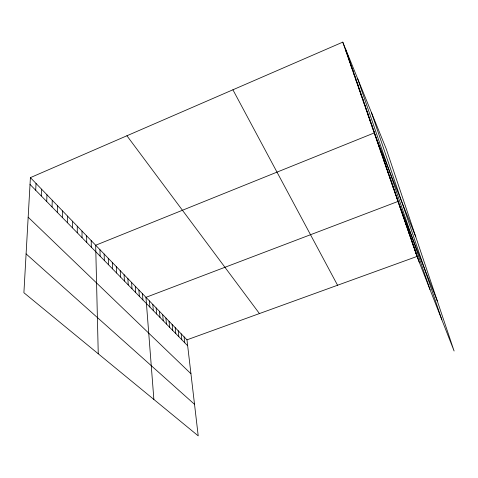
<?xml version="1.0" encoding="UTF-8"?>
<svg xmlns="http://www.w3.org/2000/svg" width="478" height="478" viewBox="0 0 478 478"><rect width="100%" height="100%" fill="white"/><g stroke="black" fill="none" stroke-linecap="round" stroke-linejoin="round"><path stroke-width="0.72" d="M72.435 227.833L72.453 221.183M67.488 222.772L67.547 216.098M62.445 217.615L62.546 210.918M57.3 212.351L57.45 205.636M52.06 206.992L52.251 200.252M46.719 201.519L46.952 194.761M41.263 195.944L41.544 189.163M35.701 190.25L36.035 183.45M30.407 177.625L23.9 292.733L198.215 435.864L186.976 339.834L30.407 177.625L342.774 42.136L386.218 148.843L454.1 351.007L417.013 256.441L342.774 42.136M186.976 339.834L417.013 256.441M26.099 253.89L194.522 404.31M28.172 217.203L190.937 373.724M30.024 184.442L187.663 345.737M126.921 135.764L259.429 313.568M232.906 89.792L337.558 285.241M345.516 50.047L348.05 56.285M348.193 57.784L350.727 64.022M350.816 65.355L353.344 71.592M353.385 72.758L355.907 79.001M355.895 80.011L358.416 86.255M358.357 87.11L360.872 93.347M360.765 94.064L363.274 100.296M363.125 100.876L365.628 107.102M365.431 107.544L367.935 113.77M367.696 114.081L370.193 120.301M369.918 120.492L372.404 126.7M372.093 126.772L374.573 132.968M415.764 236.843L374.226 132.932L95.672 245.244L98.253 353.786M376.258 138.793L378.725 144.971M378.253 144.553L380.709 150.713M380.207 150.2L382.663 156.354M382.131 155.744L384.575 161.887M384.019 161.194L386.457 167.318M385.871 166.541L388.297 172.654M387.688 171.793L390.114 177.894M389.474 176.956L391.894 183.038M391.231 182.022L393.639 188.099M392.958 187.006L395.36 193.064M394.655 191.905L397.045 197.946M396.322 196.721L398.706 202.744M437.292 300.943L397.965 201.453L145.957 297.34L153.874 399.459M399.578 206.108L401.944 212.101M401.161 210.684L403.522 216.659M402.721 215.184L405.069 221.141M404.257 219.611L406.599 225.556M405.762 223.973L408.098 229.894M407.25 228.257L409.574 234.16M408.708 232.475L411.026 238.361M410.148 236.628L412.454 242.495M411.564 240.715L413.864 246.564M412.956 244.736L415.251 250.568M414.33 248.697L416.613 254.511M415.681 252.599L417.957 258.395M345.313 48.368L419.278 262.219M357.568 78.47L430.039 289.656M371.412 112.479L441.857 319.782M184.09 336.847L184.765 342.774M181.162 333.811L181.825 339.768M178.192 330.734L178.844 336.715M175.181 327.615L175.82 333.62M172.128 324.448L172.749 330.477M169.027 321.24L169.63 327.287M165.878 317.978L166.469 324.048M162.681 314.667L163.255 320.762M159.437 311.303L159.999 317.428M156.145 307.892L156.688 314.04M152.805 304.432L153.324 310.598M149.405 300.913L149.907 307.109M142.456 293.713L142.916 299.957M138.901 290.026L139.337 296.294M135.286 286.28L135.704 292.572M131.611 282.474L132.006 288.79M127.877 278.602L128.247 284.948M124.083 274.677L124.429 281.04M120.223 270.679L120.552 277.067M116.303 266.616L116.602 273.028M112.318 262.482L112.587 268.923M108.261 258.281L108.506 264.746M104.138 254.009L104.353 260.492M99.944 249.665L100.129 256.172M91.196 240.601L91.322 247.162M86.643 235.881L86.727 242.46M82.001 231.071L82.055 237.68M77.269 226.178L77.287 232.804"/></g></svg>
